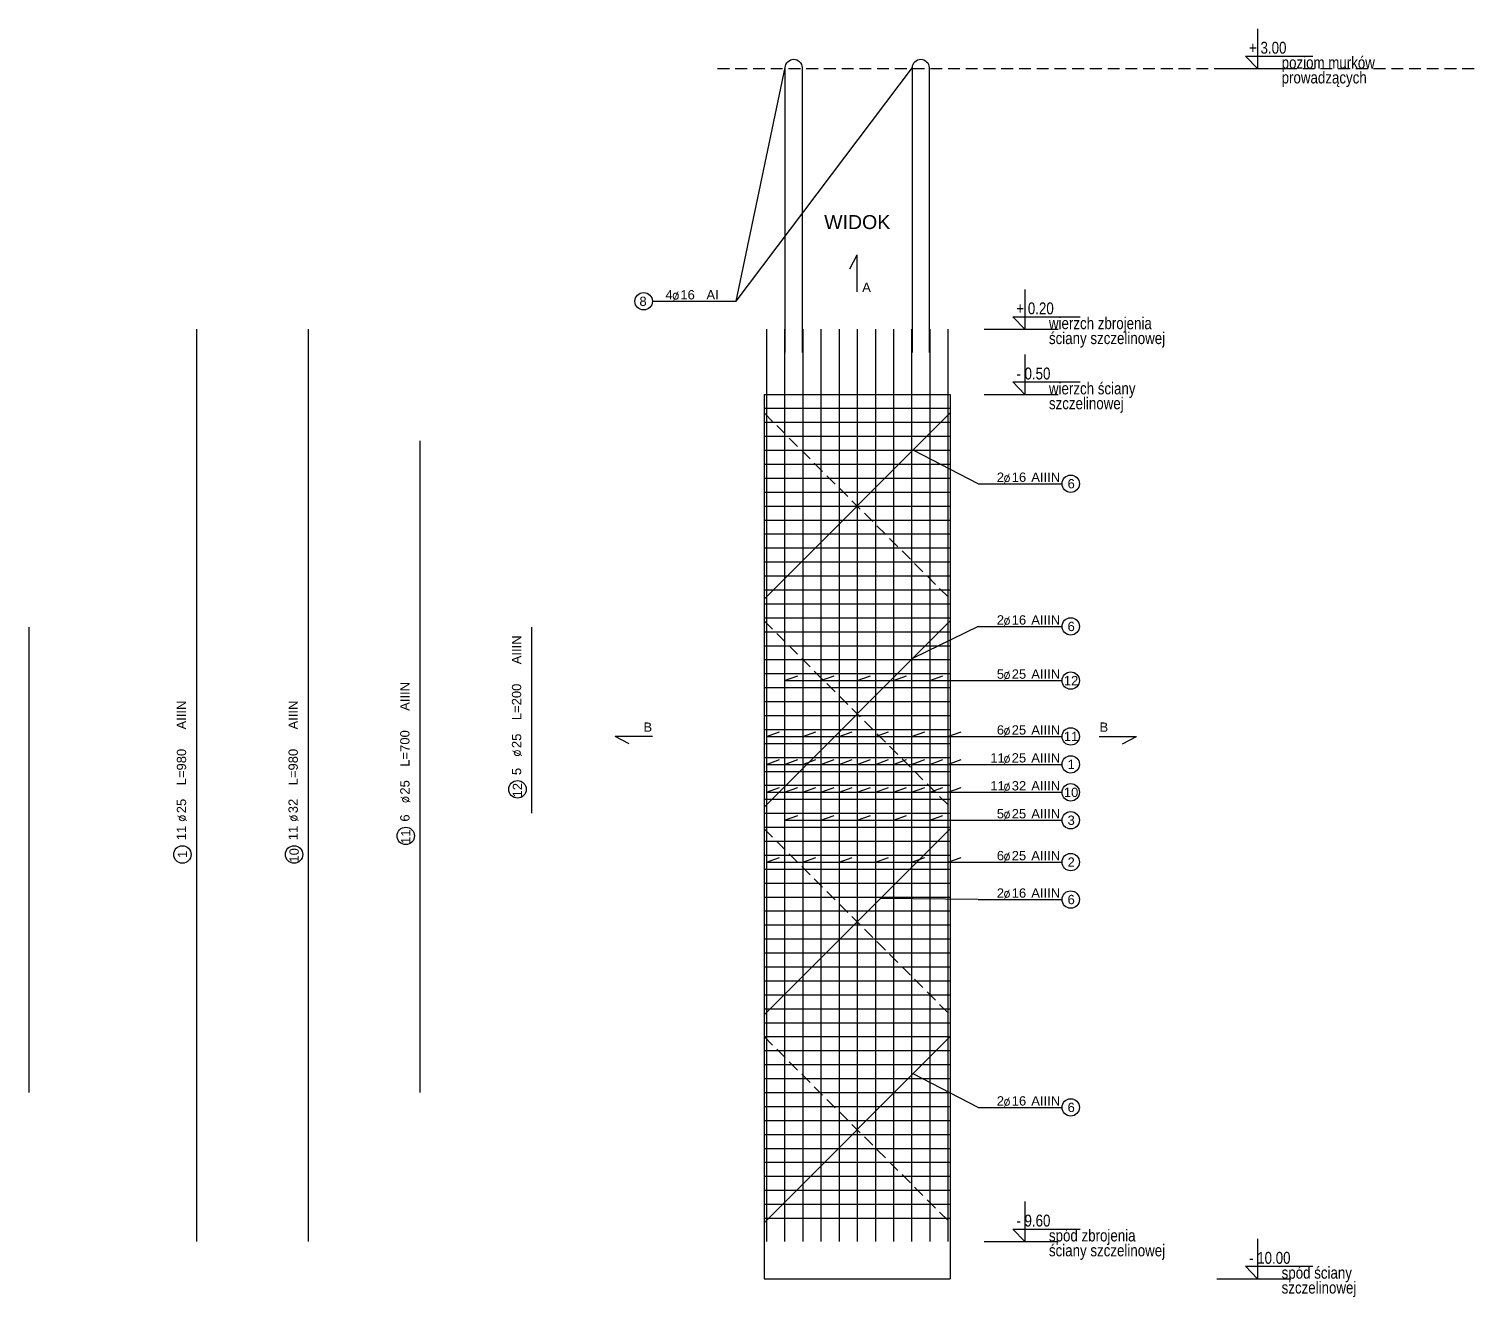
# Model space of a CAD drawing. Extents: x -5033 to 9347, y -16423 to -2430.
# Drawn here: x 2190 to 3739, y -14313 to -12950 of the extents above; entities that cross this region are included whole.
import ezdxf
from ezdxf.enums import TextEntityAlignment as Align

# ---------------------------------------------------------------- set-up
doc = ezdxf.new("R2010")
doc.units = 0
doc.header["$MEASUREMENT"] = 0
doc.linetypes.add('DASHED', pattern=[19.05, 12.7, -6.35])
for name, color, linetype in [('__SOL-KOTY_WYSOKOSCIOWE', 4, 'CONTINUOUS'), ('__SOL-OPISY', 4, 'CONTINUOUS'), ('__SOL-PRZERYWANA', 253, 'DASHED'), ('__SOL-WIDOK', 4, 'CONTINUOUS'), ('__SOL-ZBROJENIE', 3, 'CONTINUOUS')]:
    doc.layers.add(name, color=color, linetype=linetype)
doc.styles.add('ARIAL', font='arial.ttf', dxfattribs={"height": 2.5})
doc.styles.add('SIMPLEX', font='SIMPLEX.SHX', dxfattribs={"width": 0.8})
doc.styles.get("Standard").update_dxf_attribs({"font": 'arial.ttf'})

# ---------------------------------------------------------------- blocks, each defined once
blk = doc.blocks.new('OPIS_PRET_BEZ_LINII')
at = {"layer": '__SOL-OPISY'}
blk.add_circle((25.7, 0), 9.36, dxfattribs=at)
at = {"layer": '__SOL-OPISY', "style": 'SIMPLEX', "width": 0.9}
blk.add_text(' %%c ', height=10, dxfattribs=at).set_placement((64.7, -4.8), align=Align.CENTER)
at = {"layer": '__SOL-OPISY', "style": 'ARIAL', "width": 0.8}
blk.add_attdef('NUMER', text='', height=10, dxfattribs=at).set_placement((25.7, 0), align=Align.MIDDLE)
blk.add_attdef('ILOSC', text='', height=10, dxfattribs=at).set_placement((56.9, -5.1), align=Align.RIGHT)
for tag, p in [('SREDNICA', (71, -5.1)), ('DLUGOSC', (95.1, -5.2)), ('STAL', (144.7, -5.2))]:
    blk.add_attdef(tag, p, '', height=10, dxfattribs=at)
blk = doc.blocks.new('OPIS_PRAWY')
at = {"layer": '__SOL-OPISY'}
blk.add_line((0, 0), (90, 0), dxfattribs=at)
blk.add_circle((99.4, 0), 9.36, dxfattribs=at)
at = {"layer": '__SOL-OPISY', "style": 'SIMPLEX', "width": 0.9}
blk.add_text(' %%c ', height=10, dxfattribs=at).set_placement((20.9, 0.5))
at = {"layer": '__SOL-OPISY', "style": 'ARIAL', "width": 0.8}
blk.add_attdef('ILOSC', text='', height=10, dxfattribs=at).set_placement((27.1, 0.1), align=Align.RIGHT)
for tag, p in [('SREDNICA', (35.4, 0.1)), ('STAL', (58.4, 0.5))]:
    blk.add_attdef(tag, p, '', height=10, dxfattribs=at)
for tag, p in [('NUMER', (99.4, 0)), ('DLUGOSC', (52.8, -6.1))]:
    blk.add_attdef(tag, text='', height=10, dxfattribs=at).set_placement(p, align=Align.MIDDLE)
blk = doc.blocks.new('OPIS_LEWY')
at = {"layer": '__SOL-OPISY'}
blk.add_line((-90, 0), (0, 0), dxfattribs=at)
blk.add_circle((-99.4, 0), 9.36, dxfattribs=at)
at = {"layer": '__SOL-OPISY', "style": 'SIMPLEX', "width": 0.9}
blk.add_text(' %%c ', height=10, dxfattribs=at).set_placement((-75, 0.5))
at = {"layer": '__SOL-OPISY', "style": 'ARIAL', "width": 0.8}
for tag, p in [('NUMER', (-99.4, 0)), ('DLUGOSC', (-58.9, -6.6))]:
    blk.add_attdef(tag, text='', height=10, dxfattribs=at).set_placement(p, align=Align.MIDDLE)
blk.add_attdef('ILOSC', text='', height=10, dxfattribs=at).set_placement((-74, 0.1), align=Align.RIGHT)
for tag, p in [('SREDNICA', (-65.8, 0.1)), ('STAL', (-42.7, 0.3))]:
    blk.add_attdef(tag, p, '', height=10, dxfattribs=at)
blk = doc.blocks.new('KOTA')
at = {"layer": '__SOL-KOTY_WYSOKOSCIOWE'}
for p, q in [((0, 33.4), (0, 0)), ((-34, 0), (28, 0)), ((0, 0), (-9.9, 10.4)), ((-9.9, 10.4), (46.5, 10.4))]:
    blk.add_line(p, q, dxfattribs=at)
at = {"layer": '__SOL-KOTY_WYSOKOSCIOWE', "style": 'ARIAL', "width": 0.8}
blk.add_attdef('RZEDNA', (500.5, 15.9), '', height=10.4, dxfattribs=at)

msp = doc.modelspace()

# ---------------------------------------------------------------- linework, layer by layer
at = {"layer": '__SOL-OPISY'}
for p, q in [((2950, -13243), (3002.75, -12992)), ((2950, -13243), (3139.25, -12992)), ((3072, -13208), (3080, -13193)), ((3080, -13233), (3080, -13193)), ((3210, -13439), (3140, -13403)), ((3210, -13592.3), (3140, -13626.3)), ((3002, -13650.5), (3016.1, -13645.4)), ((3002, -13650.5), (3210, -13650.5)), ((3041, -13650.5), (3055.1, -13645.4)), ((3080, -13650.5), (3094.1, -13645.4)), ((3119, -13650.5), (3133.1, -13645.4)), ((3158, -13650.5), (3172.1, -13645.4)), ((2860, -13710.5), (2820, -13710.5)), ((2835, -13718.5), (2820, -13710.5)), ((2982.5, -13710.5), (2996.6, -13705.4)), ((2982.5, -13710.5), (3210, -13710.5)), ((3021.5, -13710.5), (3035.6, -13705.4)), ((3060.5, -13710.5), (3074.6, -13705.4)), ((3099.5, -13710.5), (3113.6, -13705.4)), ((3138.5, -13710.5), (3152.6, -13705.4)), ((3177.5, -13710.5), (3191.6, -13705.4)), ((3340, -13710.5), (3380, -13710.5)), ((3365, -13718.5), (3380, -13710.5)), ((2982.5, -13740.5), (2996.6, -13735.4)), ((3002, -13740.5), (3016.1, -13735.4)), ((3021.5, -13740.5), (3035.6, -13735.4)), ((3041, -13740.5), (3055.1, -13735.4)), ((3060.5, -13740.5), (3074.6, -13735.4)), ((3080, -13740.5), (3094.1, -13735.4)), ((3099.5, -13740.5), (3113.6, -13735.4)), ((3119, -13740.5), (3133.1, -13735.4)), ((3138.5, -13740.5), (3152.6, -13735.4)), ((3158, -13740.5), (3172.1, -13735.4)), ((3177.5, -13740.5), (3191.6, -13735.4)), ((2982.5, -13740.5), (3210, -13740.5)), ((2982.5, -13770.5), (2996.6, -13765.4)), ((3002, -13770.5), (3016.1, -13765.4)), ((3021.5, -13770.5), (3035.6, -13765.4)), ((3041, -13770.5), (3055.1, -13765.4)), ((3060.5, -13770.5), (3074.6, -13765.4)), ((3080, -13770.5), (3094.1, -13765.4)), ((3099.5, -13770.5), (3113.6, -13765.4)), ((3119, -13770.5), (3133.1, -13765.4)), ((3138.5, -13770.5), (3152.6, -13765.4)), ((3158, -13770.5), (3172.1, -13765.4)), ((3177.5, -13770.5), (3191.6, -13765.4)), ((2982.5, -13770.5), (3210, -13770.5)), ((3002, -13800.5), (3016.1, -13795.4)), ((3041, -13800.5), (3055.1, -13795.4)), ((3080, -13800.5), (3094.1, -13795.4)), ((3119, -13800.5), (3133.1, -13795.4)), ((3158, -13800.5), (3172.1, -13795.4)), ((3002, -13800.5), (3210, -13800.5)), ((2982.5, -13845.5), (2996.6, -13840.4)), ((3021.5, -13845.5), (3035.6, -13840.4)), ((3060.5, -13845.5), (3074.6, -13840.4)), ((3099.5, -13845.5), (3113.6, -13840.4)), ((3138.5, -13845.5), (3152.6, -13840.4)), ((3177.5, -13845.5), (3191.6, -13840.4)), ((2982.5, -13845.5), (3210, -13845.5)), ((3210, -13885.7), (3105, -13884.7)), ((3210, -14109), (3140, -14073))]:
    msp.add_line(p, q, dxfattribs=at)
at = {"layer": '__SOL-PRZERYWANA'}
msp.add_line((2930, -12993), (4280, -12993), dxfattribs=at)
for points in [[(2980, -13343), (2980, -13363), (3180, -13563), (3180, -13583)], [(2980, -13566.3), (2980, -13586.3), (3180, -13786.3), (3180, -13806.3)], [(2980, -13789.7), (2980, -13809.7), (3180, -14009.7), (3180, -14029.7)], [(2980, -14013), (2980, -14033), (3180, -14233), (3180, -14253)]]:
    msp.add_lwpolyline(points, dxfattribs=at)
at = {"layer": '__SOL-WIDOK'}
for p, q in [((2980, -13343), (2980, -14293)), ((2980, -13343), (3180, -13343)), ((3180, -13343), (3180, -14293)), ((2980, -14293), (3180, -14293))]:
    msp.add_line(p, q, dxfattribs=at)
at = {"layer": '__SOL-ZBROJENIE'}
for p, q in [((2370, -13273), (2370, -14253)), ((2490, -13273), (2490, -14253)), ((2982.5, -13273), (2982.5, -14253)), ((3002, -13273), (3002, -14253)), ((3021.5, -13273), (3021.5, -14253)), ((3041, -13273), (3041, -14253)), ((3060.5, -13273), (3060.5, -14253)), ((3080, -13273), (3080, -14253)), ((3099.5, -13273), (3099.5, -14253)), ((3119, -13273), (3119, -14253)), ((3138.5, -13273), (3138.5, -14253)), ((3158, -13273), (3158, -14253)), ((3177.5, -13273), (3177.5, -14253)), ((2980, -13358), (3180, -13358)), ((2980, -13373), (3180, -13373)), ((2610, -13393), (2610, -14093)), ((2980, -13388), (3180, -13388)), ((2980, -13403), (3180, -13403)), ((2980, -13418), (3180, -13418)), ((2980, -13433), (3180, -13433)), ((2980, -13448), (3180, -13448)), ((2980, -13463), (3180, -13463)), ((2980, -13478), (3180, -13478)), ((2980, -13493), (3180, -13493)), ((2980, -13508), (3180, -13508)), ((2980, -13523), (3180, -13523)), ((2980, -13538), (3180, -13538)), ((2980, -13553), (3180, -13553)), ((2980, -13568), (3180, -13568)), ((2190, -13593), (2190, -14093)), ((2730, -13593), (2730, -13793)), ((2980, -13583), (3180, -13583)), ((2980, -13598), (3180, -13598)), ((2980, -13613), (3180, -13613)), ((2980, -13628), (3180, -13628)), ((2980, -13643), (3180, -13643)), ((2980, -13658), (3180, -13658)), ((2980, -13673), (3180, -13673)), ((2980, -13688), (3180, -13688)), ((2980, -13703), (3180, -13703)), ((2980, -13718), (3180, -13718)), ((2980, -13733), (3180, -13733)), ((2980, -13748), (3180, -13748)), ((2980, -13763), (3180, -13763)), ((2980, -13778), (3180, -13778)), ((2980, -13793), (3180, -13793)), ((2980, -13808), (3180, -13808)), ((2980, -13823), (3180, -13823)), ((2980, -13838), (3180, -13838)), ((2980, -13853), (3180, -13853)), ((2980, -13868), (3180, -13868)), ((2980, -13883), (3180, -13883)), ((2980, -13898), (3180, -13898)), ((2980, -13913), (3180, -13913)), ((2980, -13928), (3180, -13928)), ((2980, -13943), (3180, -13943)), ((2980, -13958), (3180, -13958)), ((2980, -13973), (3180, -13973)), ((2980, -13988), (3180, -13988)), ((2980, -14003), (3180, -14003)), ((2980, -14018), (3180, -14018)), ((2980, -14033), (3180, -14033)), ((2980, -14048), (3180, -14048)), ((2980, -14063), (3180, -14063)), ((2980, -14078), (3180, -14078)), ((2980, -14093), (3180, -14093)), ((2980, -14108), (3180, -14108)), ((2980, -14123), (3180, -14123)), ((2980, -14138), (3180, -14138)), ((2980, -14153), (3180, -14153)), ((2980, -14168), (3180, -14168)), ((2980, -14183), (3180, -14183)), ((2980, -14198), (3180, -14198)), ((2980, -14213), (3180, -14213)), ((2980, -14228), (3180, -14228))]:
    msp.add_line(p, q, dxfattribs=at)
for points in [[(3002.75, -13297.9), (3002.75, -12992, -1), (3020.75, -12992), (3020.75, -13297.9)], [(3139.25, -13297.9), (3139.25, -12992, -1), (3157.25, -12992), (3157.25, -13297.9)]]:
    msp.add_lwpolyline(points, format="xyb", dxfattribs=at)
for points in [[(3180, -13343), (3180, -13363), (2980, -13563), (2980, -13583)], [(3180, -13566.3), (3180, -13586.3), (2980, -13786.3), (2980, -13806.3)], [(3180, -13789.7), (3180, -13809.7), (2980, -14009.7), (2980, -14029.7)], [(3180, -14013), (3180, -14033), (2980, -14233), (2980, -14253)]]:
    msp.add_lwpolyline(points, dxfattribs=at)

# ---------------------------------------------------------------- block references
at = {"layer": '__SOL-KOTY_WYSOKOSCIOWE'}
ref = msp.add_blockref('KOTA', (3510, -12993), dxfattribs=dict(at, xscale=1.28, yscale=1.28, zscale=1.28))
ref.add_attrib('RZEDNA', '+ 3.00', (3501, -12977), dxfattribs={"height": 12.8, "style": 'ARIAL', "width": 0.8})
ref.add_attrib('OPIS1', 'poziom murków', (3536, -12993), dxfattribs={"height": 12.8, "style": 'ARIAL', "width": 0.8})
ref.add_attrib('OPIS2', 'prowadzących', (3536, -13009), dxfattribs={"height": 12.8, "style": 'ARIAL', "width": 0.8})
ref = msp.add_blockref('KOTA', (3260, -13273), dxfattribs=dict(at, xscale=1.28, yscale=1.28, zscale=1.28))
ref.add_attrib('RZEDNA', '+ 0.20', (3251, -13257), dxfattribs={"height": 12.8, "style": 'ARIAL', "width": 0.8})
ref.add_attrib('OPIS1', 'wierzch zbrojenia', (3286, -13273), dxfattribs={"height": 12.8, "style": 'ARIAL', "width": 0.8})
ref.add_attrib('OPIS2', 'ściany szczelinowej', (3286, -13289), dxfattribs={"height": 12.8, "style": 'ARIAL', "width": 0.8})
ref = msp.add_blockref('KOTA', (3260, -13343), dxfattribs=dict(at, xscale=1.28, yscale=1.28, zscale=1.28))
ref.add_attrib('RZEDNA', '- 0.50', (3251, -13327), dxfattribs={"height": 12.8, "style": 'ARIAL', "width": 0.8})
ref.add_attrib('OPIS1', 'wierzch ściany', (3286, -13343), dxfattribs={"height": 12.8, "style": 'ARIAL', "width": 0.8})
ref.add_attrib('OPIS2', 'szczelinowej', (3286, -13359), dxfattribs={"height": 12.8, "style": 'ARIAL', "width": 0.8})
ref = msp.add_blockref('KOTA', (3260, -14253), dxfattribs=dict(at, xscale=1.28, yscale=1.28, zscale=1.28))
ref.add_attrib('RZEDNA', '- 9.60', (3251, -14237), dxfattribs={"height": 12.8, "style": 'ARIAL', "width": 0.8})
ref.add_attrib('OPIS1', 'spód zbrojenia', (3286, -14253), dxfattribs={"height": 12.8, "style": 'ARIAL', "width": 0.8})
ref.add_attrib('OPIS2', 'ściany szczelinowej', (3286, -14269), dxfattribs={"height": 12.8, "style": 'ARIAL', "width": 0.8})
ref = msp.add_blockref('KOTA', (3510, -14293), dxfattribs=dict(at, xscale=1.28, yscale=1.28, zscale=1.28))
ref.add_attrib('RZEDNA', '- 10.00', (3501, -14277), dxfattribs={"height": 12.8, "style": 'ARIAL', "width": 0.8})
ref.add_attrib('OPIS1', 'spód ściany', (3536, -14293), dxfattribs={"height": 12.8, "style": 'ARIAL', "width": 0.8})
ref.add_attrib('OPIS2', 'szczelinowej', (3536, -14309), dxfattribs={"height": 12.8, "style": 'ARIAL', "width": 0.8})
at = {"layer": '__SOL-OPISY'}
ref = msp.add_blockref('OPIS_LEWY', (2950, -13243), dxfattribs=at)
ref.add_attrib('ILOSC', '4', (2874, -13241), dxfattribs={"height": 10, "style": 'ARIAL'})
ref.add_attrib('SREDNICA', '16', (2890, -13241), dxfattribs={"height": 10, "style": 'ARIAL'})
ref.add_attrib('STAL', 'AI', (2918, -13241), dxfattribs={"height": 10, "style": 'ARIAL'})
ref.add_attrib('NUMER', '8', (2846, -13248), dxfattribs={"height": 10, "style": 'ARIAL'})
ref = msp.add_blockref('OPIS_PRAWY', (3210, -13439), dxfattribs=at)
ref.add_attrib('ILOSC', '2', (3230, -13437), dxfattribs={"height": 10, "style": 'ARIAL'})
ref.add_attrib('SREDNICA', '16', (3246, -13437), dxfattribs={"height": 10, "style": 'ARIAL'})
ref.add_attrib('STAL', 'AIIIN', (3267, -13437), dxfattribs={"height": 10, "style": 'ARIAL'})
ref.add_attrib('NUMER', '6', (3306, -13444), dxfattribs={"height": 10, "style": 'ARIAL'})
ref = msp.add_blockref('OPIS_PRAWY', (3210, -13592.3), dxfattribs=at)
ref.add_attrib('ILOSC', '2', (3230, -13590.3), dxfattribs={"height": 10, "style": 'ARIAL'})
ref.add_attrib('SREDNICA', '16', (3246, -13590.3), dxfattribs={"height": 10, "style": 'ARIAL'})
ref.add_attrib('STAL', 'AIIIN', (3267, -13590.3), dxfattribs={"height": 10, "style": 'ARIAL'})
ref.add_attrib('NUMER', '6', (3306, -13597.3), dxfattribs={"height": 10, "style": 'ARIAL'})
ref = msp.add_blockref('OPIS_PRET_BEZ_LINII', (2715, -13793), dxfattribs=dict(at, rotation=90))
ref.add_attrib('NUMER', '12', (2720, -13776), dxfattribs={"height": 10, "rotation": 90, "style": 'ARIAL'})
ref.add_attrib('ILOSC', '5', (2719, -13752), dxfattribs={"height": 10, "rotation": 90, "style": 'ARIAL'})
ref.add_attrib('SREDNICA', '25', (2719, -13723), dxfattribs={"height": 10, "rotation": 90, "style": 'ARIAL'})
ref.add_attrib('DLUGOSC', 'L=200', (2719, -13693), dxfattribs={"height": 10, "rotation": 90, "style": 'ARIAL'})
ref.add_attrib('STAL', 'AIIIN', (2719, -13633), dxfattribs={"height": 10, "rotation": 90, "style": 'ARIAL'})
ref = msp.add_blockref('OPIS_PRAWY', (3210, -13650.5), dxfattribs=at)
ref.add_attrib('ILOSC', '5', (3230, -13648.5), dxfattribs={"height": 10, "style": 'ARIAL'})
ref.add_attrib('SREDNICA', '25', (3246, -13648.5), dxfattribs={"height": 10, "style": 'ARIAL'})
ref.add_attrib('STAL', 'AIIIN', (3267, -13648.5), dxfattribs={"height": 10, "style": 'ARIAL'})
ref.add_attrib('NUMER', '12', (3302, -13655.5), dxfattribs={"height": 10, "style": 'ARIAL'})
ref = msp.add_blockref('OPIS_PRET_BEZ_LINII', (2595, -13843), dxfattribs=dict(at, rotation=90))
ref.add_attrib('NUMER', '11', (2600, -13826), dxfattribs={"height": 10, "rotation": 90, "style": 'ARIAL'})
ref.add_attrib('ILOSC', '6', (2599, -13802), dxfattribs={"height": 10, "rotation": 90, "style": 'ARIAL'})
ref.add_attrib('SREDNICA', '25', (2599, -13773), dxfattribs={"height": 10, "rotation": 90, "style": 'ARIAL'})
ref.add_attrib('DLUGOSC', 'L=700', (2599, -13743), dxfattribs={"height": 10, "rotation": 90, "style": 'ARIAL'})
ref.add_attrib('STAL', 'AIIIN', (2599, -13683), dxfattribs={"height": 10, "rotation": 90, "style": 'ARIAL'})
ref = msp.add_blockref('OPIS_PRET_BEZ_LINII', (2355, -13863), dxfattribs=dict(at, rotation=90))
ref.add_attrib('NUMER', '1', (2360, -13841), dxfattribs={"height": 10, "rotation": 90, "style": 'ARIAL'})
ref.add_attrib('ILOSC', '11', (2359, -13822), dxfattribs={"height": 10, "rotation": 90, "style": 'ARIAL'})
ref.add_attrib('SREDNICA', '25', (2359, -13793), dxfattribs={"height": 10, "rotation": 90, "style": 'ARIAL'})
ref.add_attrib('DLUGOSC', 'L=980', (2359, -13763), dxfattribs={"height": 10, "rotation": 90, "style": 'ARIAL'})
ref.add_attrib('STAL', 'AIIIN', (2359, -13703), dxfattribs={"height": 10, "rotation": 90, "style": 'ARIAL'})
ref = msp.add_blockref('OPIS_PRET_BEZ_LINII', (2475, -13863), dxfattribs=dict(at, rotation=90))
ref.add_attrib('NUMER', '10', (2480, -13846), dxfattribs={"height": 10, "rotation": 90, "style": 'ARIAL'})
ref.add_attrib('ILOSC', '11', (2479, -13822), dxfattribs={"height": 10, "rotation": 90, "style": 'ARIAL'})
ref.add_attrib('SREDNICA', '32', (2479, -13793), dxfattribs={"height": 10, "rotation": 90, "style": 'ARIAL'})
ref.add_attrib('DLUGOSC', 'L=980', (2479, -13763), dxfattribs={"height": 10, "rotation": 90, "style": 'ARIAL'})
ref.add_attrib('STAL', 'AIIIN', (2479, -13703), dxfattribs={"height": 10, "rotation": 90, "style": 'ARIAL'})
ref = msp.add_blockref('OPIS_PRAWY', (3210, -13710.5), dxfattribs=at)
ref.add_attrib('ILOSC', '6', (3230, -13708.5), dxfattribs={"height": 10, "style": 'ARIAL'})
ref.add_attrib('SREDNICA', '25', (3246, -13708.5), dxfattribs={"height": 10, "style": 'ARIAL'})
ref.add_attrib('STAL', 'AIIIN', (3267, -13708.5), dxfattribs={"height": 10, "style": 'ARIAL'})
ref.add_attrib('NUMER', '11', (3302, -13715.5), dxfattribs={"height": 10, "style": 'ARIAL'})
ref = msp.add_blockref('OPIS_PRAWY', (3210, -13740.5), dxfattribs=at)
ref.add_attrib('ILOSC', '11', (3223, -13738.5), dxfattribs={"height": 10, "style": 'ARIAL'})
ref.add_attrib('SREDNICA', '25', (3246, -13738.5), dxfattribs={"height": 10, "style": 'ARIAL'})
ref.add_attrib('STAL', 'AIIIN', (3267, -13738.5), dxfattribs={"height": 10, "style": 'ARIAL'})
ref.add_attrib('NUMER', '1', (3306, -13745.5), dxfattribs={"height": 10, "style": 'ARIAL'})
ref = msp.add_blockref('OPIS_PRAWY', (3210, -13770.5), dxfattribs=at)
ref.add_attrib('ILOSC', '11', (3223, -13768.5), dxfattribs={"height": 10, "style": 'ARIAL'})
ref.add_attrib('SREDNICA', '32', (3246, -13768.5), dxfattribs={"height": 10, "style": 'ARIAL'})
ref.add_attrib('STAL', 'AIIIN', (3267, -13768.5), dxfattribs={"height": 10, "style": 'ARIAL'})
ref.add_attrib('NUMER', '10', (3302, -13775.5), dxfattribs={"height": 10, "style": 'ARIAL'})
ref = msp.add_blockref('OPIS_PRAWY', (3210, -13800.5), dxfattribs=at)
ref.add_attrib('ILOSC', '5', (3230, -13798.5), dxfattribs={"height": 10, "style": 'ARIAL'})
ref.add_attrib('SREDNICA', '25', (3246, -13798.5), dxfattribs={"height": 10, "style": 'ARIAL'})
ref.add_attrib('STAL', 'AIIIN', (3267, -13798.5), dxfattribs={"height": 10, "style": 'ARIAL'})
ref.add_attrib('NUMER', '3', (3306, -13805.5), dxfattribs={"height": 10, "style": 'ARIAL'})
ref = msp.add_blockref('OPIS_PRAWY', (3210, -13845.5), dxfattribs=at)
ref.add_attrib('ILOSC', '6', (3230, -13843.5), dxfattribs={"height": 10, "style": 'ARIAL'})
ref.add_attrib('SREDNICA', '25', (3246, -13843.5), dxfattribs={"height": 10, "style": 'ARIAL'})
ref.add_attrib('STAL', 'AIIIN', (3267, -13843.5), dxfattribs={"height": 10, "style": 'ARIAL'})
ref.add_attrib('NUMER', '2', (3306, -13850.5), dxfattribs={"height": 10, "style": 'ARIAL'})
ref = msp.add_blockref('OPIS_PRAWY', (3210, -13885.7), dxfattribs=at)
ref.add_attrib('ILOSC', '2', (3230, -13883.7), dxfattribs={"height": 10, "style": 'ARIAL'})
ref.add_attrib('SREDNICA', '16', (3246, -13883.7), dxfattribs={"height": 10, "style": 'ARIAL'})
ref.add_attrib('STAL', 'AIIIN', (3267, -13883.7), dxfattribs={"height": 10, "style": 'ARIAL'})
ref.add_attrib('NUMER', '6', (3306, -13890.7), dxfattribs={"height": 10, "style": 'ARIAL'})
ref = msp.add_blockref('OPIS_PRAWY', (3210, -14109), dxfattribs=at)
ref.add_attrib('ILOSC', '2', (3230, -14107), dxfattribs={"height": 10, "style": 'ARIAL'})
ref.add_attrib('SREDNICA', '16', (3246, -14107), dxfattribs={"height": 10, "style": 'ARIAL'})
ref.add_attrib('STAL', 'AIIIN', (3267, -14107), dxfattribs={"height": 10, "style": 'ARIAL'})
ref.add_attrib('NUMER', '6', (3306, -14114), dxfattribs={"height": 10, "style": 'ARIAL'})

# ---------------------------------------------------------------- texts
at = {"layer": '__SOL-OPISY', "width": 2500, "attachment_point": 5}
for s, insert, char_height in [('\\P\\PWIDOK\\P', (3080, -13133), 15), ('A\\P', (3090, -13228), 10), ('B\\P', (2855, -13700.5), 10), ('B\\P', (3345, -13700.5), 10)]:
    msp.add_mtext(s, dxfattribs=dict(at, insert=insert, char_height=char_height))

doc.saveas('drawing.dxf')
